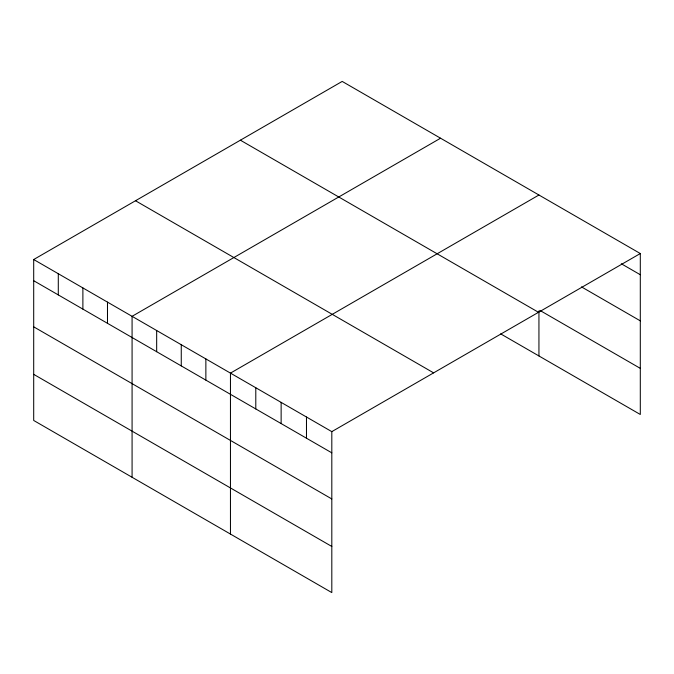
<?xml version="1.0" encoding="UTF-8"?>
<svg xmlns="http://www.w3.org/2000/svg" width="674" height="674" viewBox="0 0 674 674"><rect width="100%" height="100%" fill="white"/><g stroke="black" fill="none" stroke-linecap="round" stroke-linejoin="round"><path stroke-width="1.01" d="M33.7 259.524L331.81 431.638L331.81 592.581L33.7 420.466L33.7 259.524L342.19 81.419L640.3 253.534L640.3 414.476L500.681 333.874M440.56 138.212L132.079 316.317L132.079 477.268M538.939 195.013L230.457 373.118L230.457 534.061M331.81 431.638L640.3 253.534M621.293 263.753L640.3 274.731M581.477 286.888L640.3 320.849M539.849 310.369L640.3 368.358M240.382 140.192L538.501 312.306M135.499 200.751L433.618 372.865M33.7 280.713L331.81 452.835M33.7 326.831L331.81 498.945M33.7 374.348L331.81 546.462M538.939 310.891L538.939 355.956M306.476 417.004L306.476 438.201M281.134 402.378L281.134 423.575M255.791 387.744L255.791 408.941M205.865 358.913L205.865 380.111M181.264 344.717L181.264 365.915M156.671 330.521L156.671 351.71M107.486 302.121L107.486 323.318M82.885 287.916L82.885 309.113M58.293 273.72L58.293 294.917"/></g></svg>
